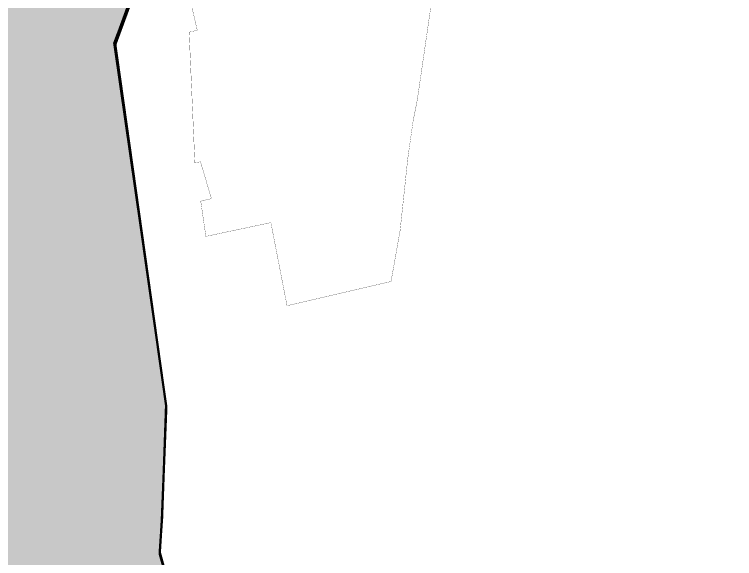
# Model space of a CAD drawing. Header units: metres. Extents: x 546056 to 547654, y 9072317 to 9075555.
# Drawn here: x 546943 to 547577, y 9073047 to 9073526 of the extents above; entities that cross this region are included whole.
import ezdxf

# ---------------------------------------------------------------- set-up
doc = ezdxf.new("R2010")
doc.units = ezdxf.units.M
doc.linetypes.add('DASHED', pattern=[0.75, 0.5, -0.25])
doc.layers.get('0').update_dxf_attribs({"color": 130})
doc.layers.add('0-poligonos', color=7, linetype='DASHED')
doc.layers.add('COLINDANTES', color=7, linetype='Continuous')

msp = doc.modelspace()

# ---------------------------------------------------------------- hatches: boundary and pattern name
at = {"true_color": 0xbdeeff, "transparency": 33554559}
h = msp.add_hatch(color=254, dxfattribs=at)
h.dxf.hatch_style = 1
h.paths.add_polyline_path([(547349.3, 9074052.99), (547347.59, 9074107.75), (547335.9, 9074188.46), (547321.31, 9074245.17), (547392.34, 9074835.03), (547386.14, 9074925.07), (547416.57, 9075031.22), (547427.05, 9075045.78), (547416.93, 9075067.03), (547415.18, 9075076.21), (547429.51, 9075118.23), (547422.26, 9075124.53), (547421.14, 9075147.77), (547434.77, 9075162.43), (547439.89, 9075179.38), (547443.64, 9075197.78), (547462.71, 9075245.98), (547577.46, 9075370.75), (547399.73, 9075531.63), (547385.41, 9075513.8), (547357.77, 9075439.43), (547355.99, 9075440.1), (546239.78, 9072396.33), (546249.8, 9072358.35), (546734.39, 9072481.83), (546808.97, 9072697.79), (546816.43, 9072719.67), (546868.02, 9072857.11), (546870.42, 9072863.77), (547105.84, 9072927.93), (547071.26, 9073050.57), (547073.1, 9073080.4), (547077.07, 9073179.84), (547032.15, 9073499.03), (547079.36, 9073627.77), (547075.7, 9073729.58), (547086.01, 9073756.98), (547074.43, 9073809.59), (547233.46, 9073846.21), (547328.77, 9073908.99)])

# ---------------------------------------------------------------- linework, layer by layer
at = {"color": 6, "const_width": 2}
msp.add_lwpolyline([(547105.84, 9072927.93), (547071.26, 9073050.57), (547073.1, 9073080.4), (547077.07, 9073179.84), (547032.15, 9073499.03), (547079.36, 9073627.77), (547077.71, 9073673.86), (547113.37, 9073681.11), (547120.73, 9073648.19), (547122.92, 9073638.38), (547180.47, 9073654.1), (547159.24, 9073746.3), (547141.14, 9073824.95), (547233.46, 9073846.21), (547328.77, 9073908.99), (547349.3, 9074052.99), (547347.59, 9074107.75), (547335.9, 9074188.46), (547321.31, 9074245.17), (547392.34, 9074835.03)], dxfattribs=at)
at = {"layer": '0-poligonos', "ltscale": 5, "const_width": 2}
msp.add_lwpolyline([(547347.68, 9074484.15), (547319.53, 9074247.01), (547334.1, 9074190.17), (547345.81, 9074109.54), (547347.65, 9074054.64), (547340.07, 9074001.03), (547327.28, 9073910.55), (547262.55, 9073867.71), (547232.04, 9073847.52), (547104.42, 9073818.33), (547074.26, 9073810.75), (547085.06, 9073758.84), (547079.95, 9073726.38), (547075.78, 9073621.78), (547034.6, 9073509.17), (547034.25, 9073508.34), (547031.2, 9073500.24), (547053.45, 9073345.99), (547076.86, 9073181.61), (547075.5, 9073142.4), (547073.3, 9073081.95), (547071.25, 9073052.15), (547088.49, 9072991.54)], dxfattribs=at)
at = {"layer": 'COLINDANTES', "color": 8, "linetype": 'Continuous', "lineweight": 0, "ltscale": 250, "const_width": 0.2}
msp.add_lwpolyline([(547312.04, 9073546.5), (547298.83, 9073455.45), (547297.56, 9073447.71), (547294.4, 9073431.88), (547289.75, 9073399.29), (547282.95, 9073335.45), (547274.95, 9073290.48), (547183.36, 9073269.11), (547169.13, 9073342.28), (547111.9, 9073330.16), (547107.37, 9073361.16), (547116.77, 9073363.41), (547107.16, 9073395.88), (547102.2, 9073394.76), (547097.17, 9073509.91), (547104.28, 9073511.63), (547078.89, 9073622.68)], dxfattribs=at)

doc.saveas('drawing.dxf')
